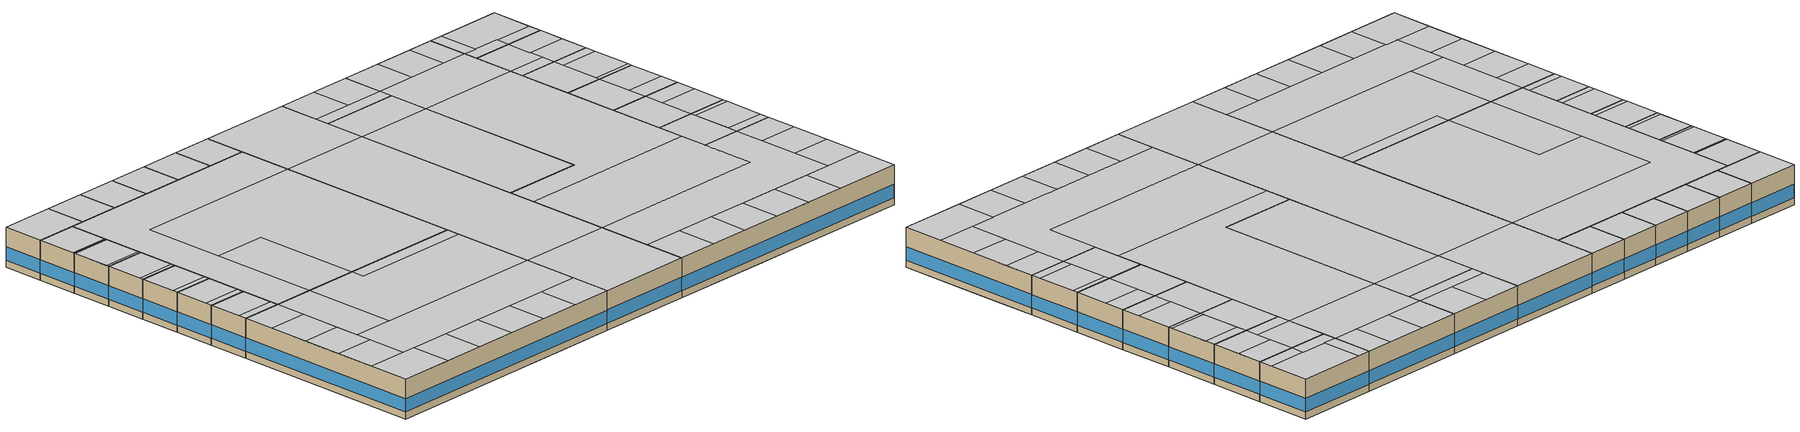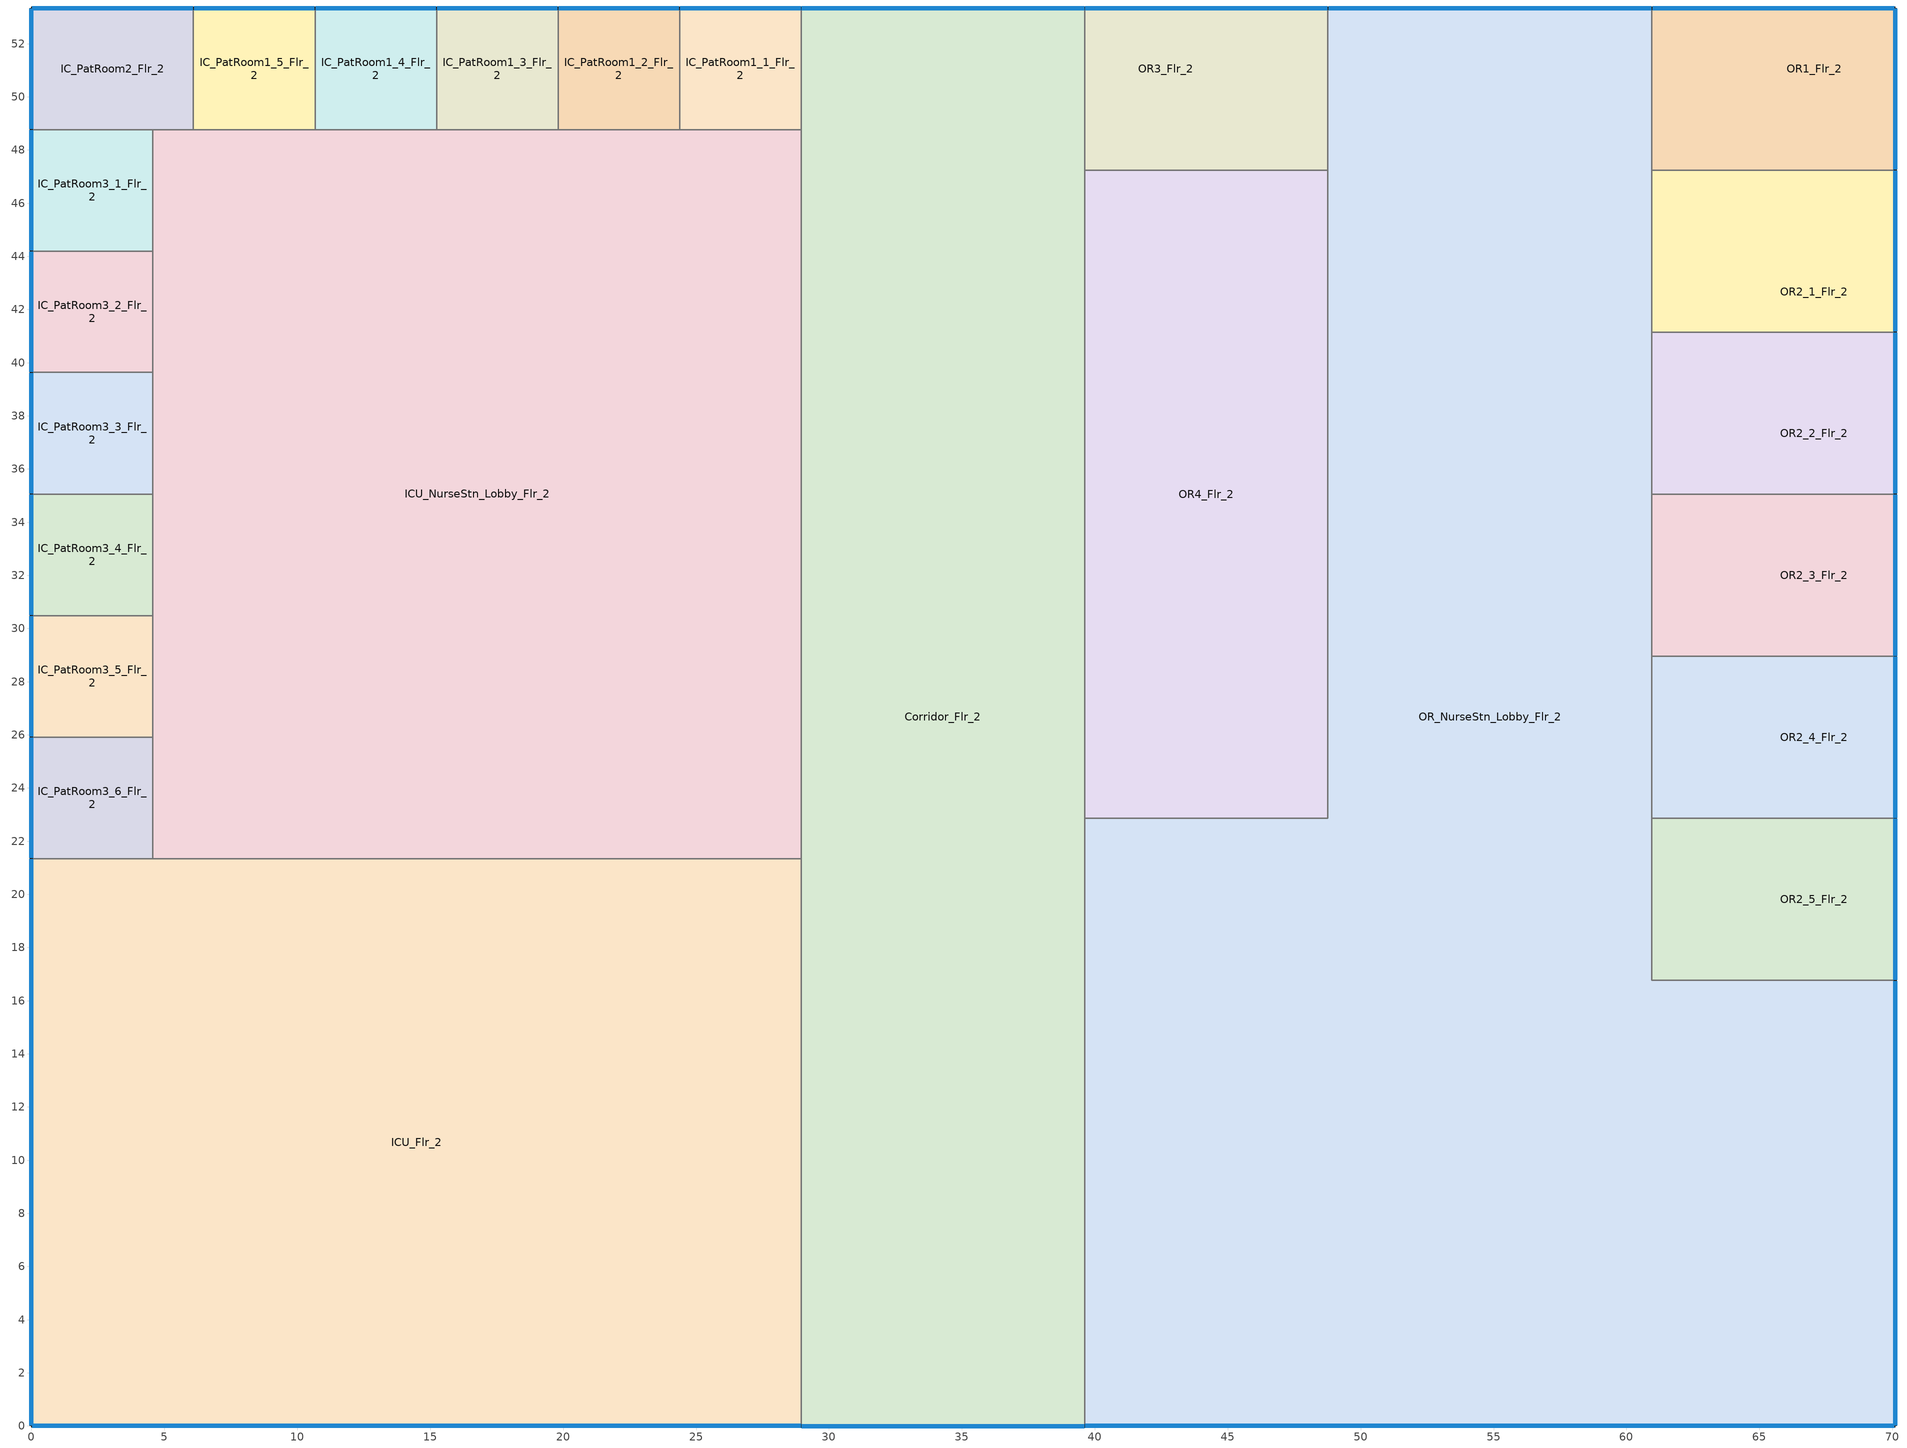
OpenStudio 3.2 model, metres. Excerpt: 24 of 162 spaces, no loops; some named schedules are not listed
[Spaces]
ICU_Flr_2
 floor to Office1_1_Flr_1: 9.14,4.57 9.14,0 6.1,0 6.1,4.57 z4.27
 floor to Lobby_Records_Flr_1: 28.96,21.34 28.96,0 21.34,0 21.34,4.57 6.1,4.57 6.1,0 0,0 0,21.34 z4.27
 floor to Office_1_2_Flr_1: 12.19,4.57 12.19,0 9.14,0 9.14,4.57 z4.27
 floor to Office_1_4_Flr_1: 18.29,4.57 18.29,0 15.24,0 15.24,4.57 z4.27
 floor to Office_1_5_Flr_1: 21.34,4.57 21.34,0 18.29,0 18.29,4.57 z4.27
 floor to Offiice_1_3_Flr_1: 15.24,4.57 15.24,0 12.19,0 12.19,4.57 z4.27
 wall outside: 0,21.34 0,0 28.96,0 z4.27:8.53
 wall to IC_PatRoom3_6_Flr_2: 4.57,21.34 0,21.34 z4.27:8.53
 wall to ICU_NurseStn_Lobby_Flr_2: 28.96,21.34 4.57,21.34 z4.27:8.53
 wall to Corridor_Flr_2: 28.96,0 28.96,21.34 z4.27:8.53
 window (BTAP-Ext-FixedWindow:U=0.220 SHGC=0.600): 0.03,0 28.93,0 / 0,21.32 0,0.03 z5.03:6.45
 ceiling to PatRoom6_Flr_3: 6.1,0 6.1,4.57 0,4.57 0,0 z8.53
 ceiling to Lab_Flr_3: 28.96,10.67 28.96,19.81 15.24,19.81 15.24,21.34 9.14,21.34 9.14,10.67 z8.53
 ceiling to NurseStn_Lobby_Flr_3: 28.96,19.81 28.96,21.34 15.24,21.34 15.24,19.81 z8.53
 ceiling to Corridor_SE_Flr_3: 28.96,4.57 28.96,10.67 4.57,10.67 4.57,4.57 z8.53
 ceiling to PatRoom1_10_Flr_3: 28.96,0 28.96,4.57 24.38,4.57 24.38,0 z8.53
 ceiling to Corridor_NW_Flr_3: 9.14,10.67 9.14,21.34 4.57,21.34 4.57,10.67 z8.53
 ceiling to PatRoom7_1_Flr_3: 4.57,4.57 4.57,8.99 0,8.99 0,4.57 z8.53
 ceiling to PatRoom7_2_Flr_3: 4.57,8.99 4.57,13.41 0,13.41 0,8.99 z8.53
 ceiling to PatRoom7_3_Flr_3: 4.57,13.41 4.57,17.83 0,17.83 0,13.41 z8.53
 ceiling to PatRoom7_4_Flr_3: 4.57,17.83 4.57,21.34 0,21.34 0,17.83 z8.53
 ceiling to PatRoom1_7_Flr_3: 15.24,0 15.24,4.57 10.67,4.57 10.67,0 z8.53
 ceiling to PatRoom1_6_Flr_3: 10.67,0 10.67,4.57 6.1,4.57 6.1,0 z8.53
 ceiling to PatRoom1_8_Flr_3: 19.81,0 19.81,4.57 15.24,4.57 15.24,0 z8.53
 ceiling to PatRoom1_9_Flr_3: 24.38,0 24.38,4.57 19.81,4.57 19.81,0 z8.53
Corridor_Flr_2
 floor to Corridor_Flr_1: 39.62,53.34 39.62,0 28.96,0 28.96,53.34 z4.27
 wall outside: 39.62,53.34 28.96,53.34 / 28.96,0 39.62,0 z4.27:8.53
 wall to IC_PatRoom1_1_Flr_2: 28.96,53.34 28.96,48.77 z4.27:8.53
 wall to OR3_Flr_2: 39.62,47.24 39.62,53.34 z4.27:8.53
 wall to OR4_Flr_2: 39.62,22.86 39.62,47.24 z4.27:8.53
 wall to OR_NurseStn_Lobby_Flr_2: 39.62,0 39.62,22.86 z4.27:8.53
 wall to ICU_NurseStn_Lobby_Flr_2: 28.96,48.77 28.96,21.34 z4.27:8.53
 window (BTAP-Ext-FixedWindow:U=0.220 SHGC=0.600): 39.6,53.34 28.98,53.34 / 28.98,0 39.6,0 z5.03:6.46
 ceiling to NurseStn_Lobby_Flr_3: 39.62,10.67 39.62,42.67 28.96,42.67 28.96,10.67 z8.53
 ceiling to Corridor_SE_Flr_3: 39.62,0 39.62,10.67 28.96,10.67 28.96,0 z8.53
 ceiling to Corridor_NW_Flr_3: 39.62,42.67 39.62,53.34 28.96,53.34 28.96,42.67 z8.53
OR_NurseStn_Lobby_Flr_2
 floor to ER_Exam1_1_Flr_1: 45.72,4.57 45.72,0 39.62,0 39.62,4.57 z4.27
 floor to ER_Trauma1_Flr_1: 70.1,4.57 70.1,0 64.01,0 64.01,4.57 z4.27
 floor to ER_NurseStn_Lobby_Flr_1: 70.1,16.76 70.1,13.72 64.01,13.72 64.01,16.76 z4.27; 48.77,22.86 48.77,4.57 39.62,4.57 39.62,22.86 z4.27; 64.01,16.76 64.01,4.57 60.96,4.57 60.96,16.76 z4.27; 60.96,48.77 60.96,4.57 48.77,4.57 48.77,48.77 z4.27
 floor to ER_Triage_3_Flr_1: 57.91,53.34 57.91,48.77 51.82,48.77 51.82,53.34 z4.27
 floor to ER_Exam1_2_Flr_1: 51.82,4.57 51.82,0 45.72,0 45.72,4.57 z4.27
 floor to ER_Exam3_1_Flr_1: 70.1,9.14 70.1,4.57 64.01,4.57 64.01,9.14 z4.27
 floor to ER_Exam3_2_Flr_1: 70.1,13.72 70.1,9.14 64.01,9.14 64.01,13.72 z4.27
 floor to ER_Exam1_3_Flr_1: 57.91,4.57 57.91,0 51.82,0 51.82,4.57 z4.27
 floor to ER_Exam1_4_Flr_1: 64.01,4.57 64.01,0 57.91,0 57.91,4.57 z4.27
 floor to ER_Triage_2_Flr_1: 51.82,53.34 51.82,48.77 48.77,48.77 48.77,53.34 z4.27
 floor to ER_Triage_4_Flr_1: 60.96,53.34 60.96,48.77 57.91,48.77 57.91,53.34 z4.27
 wall outside: 39.62,0 70.1,0 70.1,16.76 / 60.96,53.34 48.77,53.34 z4.27:8.53
 wall to OR4_Flr_2: 48.77,47.24 48.77,22.86 39.62,22.86 z4.27:8.53
 wall to OR3_Flr_2: 48.77,53.34 48.77,47.24 z4.27:8.53
 wall to OR1_Flr_2: 60.96,47.24 60.96,53.34 z4.27:8.53
 wall to OR2_1_Flr_2: 60.96,41.15 60.96,47.24 z4.27:8.53
 wall to OR2_2_Flr_2: 60.96,35.05 60.96,41.15 z4.27:8.53
 wall to OR2_5_Flr_2: 70.1,16.76 60.96,16.76 60.96,22.86 z4.27:8.53
 wall to OR2_3_Flr_2: 60.96,28.96 60.96,35.05 z4.27:8.53
 wall to OR2_4_Flr_2: 60.96,22.86 60.96,28.96 z4.27:8.53
 window (BTAP-Ext-FixedWindow:U=0.220 SHGC=0.600): 70.1,0.03 70.1,16.74 / 39.65,0 70.08,0 z5.03:6.45; 60.93,53.34 48.79,53.34 z5.03:6.46
 ceiling to PatRoom2_Flr_3: 70.1,0 70.1,4.57 62.48,4.57 62.48,0 z8.53
 ceiling to PhysTherapy_Flr_3: 60.96,19.81 60.96,42.67 48.77,42.67 48.77,22.86 39.62,22.86 39.62,19.81 z8.53
 ceiling to Corridor_NW_Flr_3: 60.96,42.67 60.96,48.77 48.77,48.77 48.77,42.67 z8.53
 ceiling to PatRoom1_1_Flr_3: 44.2,0 44.2,4.57 39.62,4.57 39.62,0 z8.53
 ceiling to Corridor_SE_Flr_3: 65.53,4.57 65.53,16.76 60.96,16.76 60.96,10.67 39.62,10.67 39.62,4.57 z8.53
 ceiling to PatRoom1_5_Flr_3: 62.48,0 62.48,4.57 57.91,4.57 57.91,0 z8.53
 ceiling to NurseStn_Lobby_Flr_3: 60.96,10.67 60.96,19.81 39.62,19.81 39.62,10.67 z8.53
 ceiling to PatRoom3_1_Flr_3: 70.1,4.57 70.1,8.99 65.53,8.99 65.53,4.57 z8.53
 ceiling to PatRoom5_3_Flr_3: 53.34,48.77 53.34,53.34 48.77,53.34 48.77,48.77 z8.53
 ceiling to PatRoom3_3_Flr_3: 70.1,13.41 70.1,16.76 65.53,16.76 65.53,13.41 z8.53
 ceiling to PatRoom1_3_Flr_3: 53.34,0 53.34,4.57 48.77,4.57 48.77,0 z8.53
 ceiling to PatRoom1_4_Flr_3: 57.91,0 57.91,4.57 53.34,4.57 53.34,0 z8.53
 ceiling to PatRoom1_2_Flr_3: 48.77,0 48.77,4.57 44.2,4.57 44.2,0 z8.53
 ceiling to PatRoom3_2_Flr_3: 70.1,8.99 70.1,13.41 65.53,13.41 65.53,8.99 z8.53
 ceiling to PatRoom5_4_Flr_3: 57.91,48.77 57.91,53.34 53.34,53.34 53.34,48.77 z8.53
 ceiling to PatRoom5_5_Flr_3: 60.96,48.77 60.96,53.34 57.91,53.34 57.91,48.77 z8.53
ICU_NurseStn_Lobby_Flr_2
 floor to Lobby_Records_Flr_1: 28.96,48.77 28.96,21.34 4.57,21.34 4.57,48.77 z4.27
 wall to IC_PatRoom3_6_Flr_2: 4.57,25.91 4.57,21.34 z4.27:8.53
 wall to IC_PatRoom3_1_Flr_2: 4.57,48.77 4.57,44.2 z4.27:8.53
 wall to IC_PatRoom2_Flr_2: 6.1,48.77 4.57,48.77 z4.27:8.53
 wall to IC_PatRoom1_5_Flr_2: 10.67,48.77 6.1,48.77 z4.27:8.53
 wall to IC_PatRoom1_1_Flr_2: 28.96,48.77 24.38,48.77 z4.27:8.53
 wall to IC_PatRoom1_4_Flr_2: 15.24,48.77 10.67,48.77 z4.27:8.53
 wall to IC_PatRoom1_2_Flr_2: 24.38,48.77 19.81,48.77 z4.27:8.53
 wall to IC_PatRoom1_3_Flr_2: 19.81,48.77 15.24,48.77 z4.27:8.53
 wall to IC_PatRoom3_3_Flr_2: 4.57,39.63 4.57,35.06 z4.27:8.53
 wall to IC_PatRoom3_4_Flr_2: 4.57,35.06 4.57,30.49 z4.27:8.53
 wall to IC_PatRoom3_5_Flr_2: 4.57,30.49 4.57,25.91 z4.27:8.53
 wall to IC_PatRoom3_2_Flr_2: 4.57,44.2 4.57,39.63 z4.27:8.53
 ceiling to NurseStn_Lobby_Flr_3: 28.96,21.34 28.96,42.67 9.14,42.67 9.14,33.53 15.24,33.53 15.24,21.34 z8.53
 ceiling to Lab_Flr_3: 15.24,21.34 15.24,33.53 9.14,33.53 9.14,21.34 z8.53
 ceiling to Corridor_NW_Flr_3: 9.14,21.34 9.14,42.67 28.96,42.67 28.96,48.77 4.57,48.77 4.57,21.34 z8.53
OR4_Flr_2
 floor to ER_NurseStn_Lobby_Flr_1: 48.77,47.24 48.77,22.86 39.62,22.86 39.62,47.24 z4.27
 wall to OR3_Flr_2: 48.77,47.24 39.62,47.24 z4.27:8.53
 ceiling to Corridor_NW_Flr_3: 48.77,42.67 48.77,47.24 39.62,47.24 39.62,42.67 z8.53
 ceiling to PhysTherapy_Flr_3: 48.77,22.86 48.77,42.67 39.62,42.67 39.62,22.86 z8.53
OR2_1_Flr_2
 floor to ER_NurseStn_Lobby_Flr_1: 64.01,47.24 64.01,41.15 60.96,41.15 60.96,47.24 z4.27
 floor to ER_Exam3_4_Flr_1: 70.1,47.24 70.1,44.2 64.01,44.2 64.01,47.24 z4.27
 floor to ER_Exam3_3_Flr_1: 70.1,44.2 70.1,41.15 64.01,41.15 64.01,44.2 z4.27
 wall outside: 70.1,41.15 70.1,47.24 z4.27:8.53
 wall to OR1_Flr_2: 70.1,47.24 60.96,47.24 z4.27:8.53
 wall to OR2_2_Flr_2: 60.96,41.15 70.1,41.15 z4.27:8.53
 window (BTAP-Ext-FixedWindow:U=0.220 SHGC=0.600): 70.1,41.17 70.1,47.22 z5.03:6.46
 ceiling to PatRoom3_10_Flr_3: 70.1,44.35 70.1,47.24 65.53,47.24 65.53,44.35 z8.53
 ceiling to Corridor_SE_Flr_3: 65.53,41.15 65.53,42.67 60.96,42.67 60.96,41.15 z8.53
 ceiling to Corridor_NW_Flr_3: 65.53,42.67 65.53,47.24 60.96,47.24 60.96,42.67 z8.53
 ceiling to PatRoom3_9_Flr_3: 70.1,41.15 70.1,44.35 65.53,44.35 65.53,41.15 z8.53
IC_PatRoom3_1_Flr_2
 floor to Lobby_Records_Flr_1: 4.57,48.77 4.57,44.2 0,44.2 0,48.77 z4.27
 wall outside: 0,48.77 0,44.2 z4.27:8.53
 wall to IC_PatRoom2_Flr_2: 4.57,48.77 0,48.77 z4.27:8.53
 wall to IC_PatRoom3_2_Flr_2: 0,44.2 4.57,44.2 z4.27:8.53
 window (BTAP-Ext-FixedWindow:U=0.220 SHGC=0.600): 0,48.74 0,44.22 z5.03:6.47
 ceiling to PatRoom7_9_Flr_3: 4.57,44.2 4.57,44.35 0,44.35 0,44.2 z8.53
 ceiling to PatRoom7_10_Flr_3: 4.57,44.35 4.57,48.77 0,48.77 0,44.35 z8.53
OR3_Flr_2
 floor to ER_Triage_2_Flr_1: 48.77,53.34 48.77,48.77 45.72,48.77 45.72,53.34 z4.27
 floor to ER_Triage_1_Flr_1: 45.72,53.34 45.72,48.77 39.62,48.77 39.62,53.34 z4.27
 floor to ER_NurseStn_Lobby_Flr_1: 48.77,48.77 48.77,47.24 39.62,47.24 39.62,48.77 z4.27
 wall outside: 48.77,53.34 39.62,53.34 z4.27:8.53
 window (BTAP-Ext-FixedWindow:U=0.220 SHGC=0.600): 48.74,53.34 39.65,53.34 z5.03:6.46
 ceiling to Corridor_NW_Flr_3: 48.77,47.24 48.77,48.77 39.62,48.77 39.62,47.24 z8.53
 ceiling to PatRoom5_1_Flr_3: 44.2,48.77 44.2,53.34 39.62,53.34 39.62,48.77 z8.53
 ceiling to PatRoom5_2_Flr_3: 48.77,48.77 48.77,53.34 44.2,53.34 44.2,48.77 z8.53
OR1_Flr_2
 floor to ER_Trauma2_Flr_1: 70.1,53.34 70.1,48.77 64.01,48.77 64.01,53.34 z4.27
 floor to ER_Exam3_4_Flr_1: 70.1,48.77 70.1,47.24 64.01,47.24 64.01,48.77 z4.27
 floor to ER_NurseStn_Lobby_Flr_1: 64.01,48.77 64.01,47.24 60.96,47.24 60.96,48.77 z4.27
 floor to ER_Triage_4_Flr_1: 64.01,53.34 64.01,48.77 60.96,48.77 60.96,53.34 z4.27
 wall outside: 70.1,47.24 70.1,53.34 60.96,53.34 z4.27:8.53
 window (BTAP-Ext-FixedWindow:U=0.220 SHGC=0.600): 70.1,47.27 70.1,53.31 / 70.08,53.34 60.99,53.34 z5.03:6.46
 ceiling to PatRoom5_5_Flr_3: 62.48,48.77 62.48,53.34 60.96,53.34 60.96,48.77 z8.53
 ceiling to Corridor_NW_Flr_3: 65.53,47.24 65.53,48.77 60.96,48.77 60.96,47.24 z8.53
 ceiling to PatRoom4_Flr_3: 70.1,48.77 70.1,53.34 62.48,53.34 62.48,48.77 z8.53
 ceiling to PatRoom3_10_Flr_3: 70.1,47.24 70.1,48.77 65.53,48.77 65.53,47.24 z8.53
IC_PatRoom2_Flr_2
 floor to Lobby_Records_Flr_1: 6.1,53.34 6.1,48.77 0,48.77 0,53.34 z4.27
 wall outside: 6.1,53.34 0,53.34 0,48.77 z4.27:8.53
 wall to IC_PatRoom1_5_Flr_2: 6.1,48.77 6.1,53.34 z4.27:8.53
 window (BTAP-Ext-FixedWindow:U=0.220 SHGC=0.600): 6.07,53.34 0.03,53.34 z5.03:6.46; 0,53.31 0,48.79 z5.03:6.47
 ceiling to PatRoom8_Flr_3: 6.1,48.77 6.1,53.34 0,53.34 0,48.77 z8.53
IC_PatRoom1_1_Flr_2
 floor to Lobby_Records_Flr_1: 28.96,53.34 28.96,48.77 24.38,48.77 24.38,53.34 z4.27
 wall outside: 28.96,53.34 24.38,53.34 z4.27:8.53
 wall to IC_PatRoom1_2_Flr_2: 24.38,53.34 24.38,48.77 z4.27:8.53
 window (BTAP-Ext-FixedWindow:U=0.220 SHGC=0.600): 28.93,53.34 24.41,53.34 z5.03:6.47
 ceiling to PatRoom5_10_Flr_3: 28.96,48.77 28.96,53.34 24.38,53.34 24.38,48.77 z8.53
OR2_5_Flr_2
 floor to ER_NurseStn_Lobby_Flr_1: 64.01,22.86 64.01,16.76 60.96,16.76 60.96,22.86 z4.27; 70.1,22.86 70.1,16.76 64.01,16.76 64.01,22.86 z4.27
 wall outside: 70.1,16.76 70.1,22.86 z4.27:8.53
 wall to OR2_4_Flr_2: 70.1,22.86 60.96,22.86 z4.27:8.53
 window (BTAP-Ext-FixedWindow:U=0.220 SHGC=0.600): 70.1,16.79 70.1,22.83 z5.03:6.46
 ceiling to PatRoom3_5_Flr_3: 70.1,22.25 70.1,22.86 65.53,22.86 65.53,22.25 z8.53
 ceiling to Corridor_SE_Flr_3: 65.53,16.76 65.53,22.86 60.96,22.86 60.96,16.76 z8.53
 ceiling to PatRoom3_3_Flr_3: 65.53,16.76 70.1,16.76 70.1,17.83 65.53,17.83 z8.53
 ceiling to PatRoom3_4_Flr_3: 70.1,17.83 70.1,22.25 65.53,22.25 65.53,17.83 z8.53
OR2_4_Flr_2
 floor to ER_NurseStn_Lobby_Flr_1: 70.1,28.96 70.1,22.86 64.01,22.86 64.01,28.96 z4.27; 64.01,28.96 64.01,22.86 60.96,22.86 60.96,28.96 z4.27
 wall outside: 70.1,22.86 70.1,28.96 z4.27:8.53
 wall to OR2_3_Flr_2: 70.1,28.96 60.96,28.96 z4.27:8.53
 window (BTAP-Ext-FixedWindow:U=0.220 SHGC=0.600): 70.1,22.89 70.1,28.93 z5.03:6.46
 ceiling to Corridor_SE_Flr_3: 65.53,22.86 65.53,28.96 60.96,28.96 60.96,22.86 z8.53
 ceiling to PatRoom3_6_Flr_3: 70.1,26.67 70.1,28.96 65.53,28.96 65.53,26.67 z8.53
 ceiling to PatRoom3_5_Flr_3: 65.53,22.86 70.1,22.86 70.1,26.67 65.53,26.67 z8.53
OR2_3_Flr_2
 floor to ER_NurseStn_Lobby_Flr_1: 70.1,35.05 70.1,28.96 64.01,28.96 64.01,35.05 z4.27; 60.96,35.05 64.01,35.05 64.01,28.96 60.96,28.96 z4.27
 wall outside: 70.1,28.96 70.1,35.05 z4.27:8.53
 wall to OR2_2_Flr_2: 70.1,35.05 60.96,35.05 z4.27:8.53
 window (BTAP-Ext-FixedWindow:U=0.220 SHGC=0.600): 70.1,28.98 70.1,35.03 z5.03:6.46
 ceiling to PatRoom3_7_Flr_3: 70.1,31.09 70.1,35.05 65.53,35.05 65.53,31.09 z8.53
 ceiling to Corridor_SE_Flr_3: 65.53,28.96 65.53,35.05 60.96,35.05 60.96,28.96 z8.53
 ceiling to PatRoom3_6_Flr_3: 70.1,28.96 70.1,31.09 65.53,31.09 65.53,28.96 z8.53
OR2_2_Flr_2
 floor to ER_NurseStn_Lobby_Flr_1: 70.1,39.62 70.1,35.05 64.01,35.05 64.01,39.62 z4.27; 64.01,41.15 64.01,35.05 60.96,35.05 60.96,41.15 z4.27
 floor to ER_Exam3_3_Flr_1: 70.1,41.15 70.1,39.62 64.01,39.62 64.01,41.15 z4.27
 wall outside: 70.1,35.05 70.1,41.15 z4.27:8.53
 window (BTAP-Ext-FixedWindow:U=0.220 SHGC=0.600): 70.1,35.08 70.1,41.12 z5.03:6.46
 ceiling to Corridor_SE_Flr_3: 65.53,35.05 65.53,41.15 60.96,41.15 60.96,35.05 z8.53
 ceiling to PatRoom3_9_Flr_3: 70.1,39.93 70.1,41.15 65.53,41.15 65.53,39.93 z8.53
 ceiling to PatRoom3_8_Flr_3: 70.1,35.51 70.1,39.93 65.53,39.93 65.53,35.51 z8.53
 ceiling to PatRoom3_7_Flr_3: 65.53,35.05 70.1,35.05 70.1,35.51 65.53,35.51 z8.53
IC_PatRoom1_5_Flr_2
 floor to Lobby_Records_Flr_1: 10.67,53.34 10.67,48.77 6.1,48.77 6.1,53.34 z4.27
 wall outside: 10.67,53.34 6.1,53.34 z4.27:8.53
 wall to IC_PatRoom1_4_Flr_2: 10.67,48.77 10.67,53.34 z4.27:8.53
 window (BTAP-Ext-FixedWindow:U=0.220 SHGC=0.600): 10.64,53.34 6.12,53.34 z5.03:6.47
 ceiling to PatRoom5_6_Flr_3: 10.67,48.77 10.67,53.34 6.1,53.34 6.1,48.77 z8.53
IC_PatRoom1_4_Flr_2
 floor to Lobby_Records_Flr_1: 15.24,53.34 15.24,48.77 10.67,48.77 10.67,53.34 z4.27
 wall outside: 15.24,53.34 10.67,53.34 z4.27:8.53
 wall to IC_PatRoom1_3_Flr_2: 15.24,48.77 15.24,53.34 z4.27:8.53
 window (BTAP-Ext-FixedWindow:U=0.220 SHGC=0.600): 15.21,53.34 10.69,53.34 z5.03:6.47
 ceiling to PatRoom5_7_Flr_3: 15.24,48.77 15.24,53.34 10.67,53.34 10.67,48.77 z8.53
IC_PatRoom1_3_Flr_2
 floor to Lobby_Records_Flr_1: 19.81,53.34 19.81,48.77 15.24,48.77 15.24,53.34 z4.27
 wall outside: 19.81,53.34 15.24,53.34 z4.27:8.53
 wall to IC_PatRoom1_2_Flr_2: 19.81,48.77 19.81,53.34 z4.27:8.53
 window (BTAP-Ext-FixedWindow:U=0.220 SHGC=0.600): 19.79,53.34 15.27,53.34 z5.03:6.47
 ceiling to PatRoom5_8_Flr_3: 19.81,48.77 19.81,53.34 15.24,53.34 15.24,48.77 z8.53
IC_PatRoom1_2_Flr_2
 floor to Lobby_Records_Flr_1: 24.38,53.34 24.38,48.77 19.81,48.77 19.81,53.34 z4.27
 wall outside: 24.38,53.34 19.81,53.34 z4.27:8.53
 window (BTAP-Ext-FixedWindow:U=0.220 SHGC=0.600): 24.36,53.34 19.84,53.34 z5.03:6.47
 ceiling to PatRoom5_9_Flr_3: 24.38,48.77 24.38,53.34 19.81,53.34 19.81,48.77 z8.53
IC_PatRoom3_6_Flr_2
 floor to Lobby_Records_Flr_1: 4.57,25.91 4.57,21.34 0,21.34 0,25.91 z4.27
 wall outside: 0,25.91 0,21.34 z4.27:8.53
 wall to IC_PatRoom3_5_Flr_2: 4.57,25.91 0,25.91 z4.27:8.53
 window (BTAP-Ext-FixedWindow:U=0.220 SHGC=0.600): 0,25.89 0,21.37 z5.03:6.47
 ceiling to PatRoom7_4_Flr_3: 4.57,21.34 4.57,22.25 0,22.25 0,21.34 z8.53
 ceiling to PatRoom7_5_Flr_3: 4.57,22.25 4.57,25.91 0,25.91 0,22.25 z8.53
IC_PatRoom3_5_Flr_2
 floor to Lobby_Records_Flr_1: 4.57,30.49 4.57,25.91 0,25.91 0,30.49 z4.27
 wall outside: 0,30.49 0,25.91 z4.27:8.53
 wall to IC_PatRoom3_4_Flr_2: 4.57,30.49 0,30.49 z4.27:8.53
 window (BTAP-Ext-FixedWindow:U=0.220 SHGC=0.600): 0,30.46 0,25.94 z5.03:6.47
 ceiling to PatRoom7_5_Flr_3: 4.57,25.91 4.57,26.67 0,26.67 0,25.91 z8.53
 ceiling to PatRoom7_6_Flr_3: 4.57,26.67 4.57,30.49 0,30.49 0,26.67 z8.53
IC_PatRoom3_4_Flr_2
 floor to Lobby_Records_Flr_1: 4.57,35.06 4.57,30.49 0,30.49 0,35.06 z4.27
 wall outside: 0,35.06 0,30.49 z4.27:8.53
 wall to IC_PatRoom3_3_Flr_2: 4.57,35.06 0,35.06 z4.27:8.53
 window (BTAP-Ext-FixedWindow:U=0.220 SHGC=0.600): 0,35.03 0,30.51 z5.03:6.47
 ceiling to PatRoom7_6_Flr_3: 4.57,30.49 4.57,31.09 0,31.09 0,30.49 z8.53
 ceiling to PatRoom7_7_Flr_3: 4.57,31.09 4.57,35.06 0,35.06 0,31.09 z8.53
IC_PatRoom3_3_Flr_2
 floor to Lobby_Records_Flr_1: 4.57,39.63 4.57,35.06 0,35.06 0,39.63 z4.27
 wall outside: 0,39.63 0,35.06 z4.27:8.53
 wall to IC_PatRoom3_2_Flr_2: 4.57,39.63 0,39.63 z4.27:8.53
 window (BTAP-Ext-FixedWindow:U=0.220 SHGC=0.600): 0,39.6 0,35.08 z5.03:6.47
 ceiling to PatRoom7_7_Flr_3: 4.57,35.06 4.57,35.51 0,35.51 0,35.06 z8.53
 ceiling to PatRoom7_8_Flr_3: 4.57,35.51 4.57,39.63 0,39.63 0,35.51 z8.53
IC_PatRoom3_2_Flr_2
 floor to Lobby_Records_Flr_1: 4.57,44.2 4.57,39.63 0,39.63 0,44.2 z4.27
 wall outside: 0,44.2 0,39.63 z4.27:8.53
 window (BTAP-Ext-FixedWindow:U=0.220 SHGC=0.600): 0,44.17 0,39.65 z5.03:6.47
 ceiling to PatRoom7_8_Flr_3: 4.57,39.63 4.57,39.93 0,39.93 0,39.63 z8.53
 ceiling to PatRoom7_9_Flr_3: 4.57,39.93 4.57,44.2 0,44.2 0,39.93 z8.53
[Building]
Hospital: Default Construction Set=BTAP-Mass at hdd = 5000.0; Standards Number of Stories=6; Standards Number of Above Ground Stories=5; Standards Template=NECB2015; Standards Building Type=Hospital
[Site]
Calgary Intl AP_AB_CAN: Latitude {deg}=51.114; Longitude {deg}=-114.02; Time Zone {hr}=-7; Elevation {m}=1084.1
[ClimateZones]
Climate Zone Institution Name 1=ASHRAE; Climate Zone Document Name 1=ANSI/ASHRAE Standard 169; Climate Zone Document Year 1=2006; Climate Zone Institution Name 2=CEC; Climate Zone Document Name 2=California Climate Zone Descriptions; Climate Zone Document Year 2=1995
[Site:WaterMainsTemperature]
Calculation Method=Correlation; Annual Average Outdoor Air Temperature {C}=5; Maximum Difference In Monthly Average Outdoor Air Temperatures {deltaC}=23.3
[Site:GroundTemperature:BuildingSurface]
19.527, 19.502, 19.536, 19.598, 20.002, 21.64, 22.225, 22.375, 21.449, 20.121, 19.802, 19.633
[SizingPeriod:DesignDay] Barometric Pressure {Pa}=88961; Sky Clearness=0; Rain Indicator=0; Snow Indicator=0; Day of Month=21; Daylight Saving Time Indicator=0; Humidity Indicating Type=Wetbulb; Dry-Bulb Temperature Range Modifier Type=DefaultMultipliers
Name | Maximum Dry-Bulb Temperature {C} | Daily Dry-Bulb Temperature Range {deltaC} | Humidity Indicating Conditions at Maximum Dry-Bulb | Wind Speed {m/s} | Wind Direction {deg} | Month | Day Type | Solar Model Indicator | ASHRAE Taub | ASHRAE Taud
Calgary Intl AP Ann Clg .4% Condns DB=>MWB | 28.5 | 12.1 | 16.1 | 4.5 | 160 | 7 | SummerDesignDay | ASHRAETau | 0.339 | 2.421
Calgary Intl AP Ann Htg 99.6% Condns DB | -28.5 | 0 | -28.5 | 2.9 | 200 | 1 | WinterDesignDay | ASHRAEClearSky
[Material:NoMass] Roughness=Smooth; Thermal Absorptance=0.9; Solar Absorptance=0.7
Name | Thermal Resistance {m2-K/W} | Visible Absorptance
Typical Carpet Pad; Typical Carpet Pad 1 | 0.21648 | 0.8
Typical Insulation 1 | 5.91238 | 0.7
Typical Insulation 2 | 4.49096 | 0.7
Typical Insulation 3 | 6.17282 | 0.7
Typical Carpet Pad 2 | 1.25503 | 0.8
Typical Carpet Pad 3; Typical Carpet Pad 4 | 3.45515 | 0.8
Typical Insulation 4 | 0.454528 | 0.7
Typical Insulation 5 | 0.454545 | 0.7
[Material]
Name | Roughness | Thickness {m} | Conductivity {W/m-K} | Density {kg/m3} | Specific Heat {J/kg-K} | Thermal Absorptance | Solar Absorptance | Visible Absorptance
G05 25mm wood | MediumSmooth | 0.0254 | 0.15 | 608 | 1630 | 0.9 | 0.5 | 0.5
100mm Normalweight concrete floor 1 | MediumSmooth | 0.1016 | 2.31 | 2322 | 832
G01 13mm gypsum board 1 | Smooth | 0.0127 | 0.16 | 800 | 1090 | 0.9 | 0.7 | 0.5
4 in. Normalweight Concrete Floor 1 | MediumRough | 0.1016 | 2.31 | 2322 | 832 | 0.9 | 0.7 | 0.7
1IN Stucco 1 | Smooth | 0.0253 | 0.6918 | 1858 | 837 | 0.9 | 0.7 | 0.92
8IN CONCRETE HW RefBldg 1 | Rough | 0.2032 | 1.311 | 2240 | 836.8 | 0.9 | 0.7 | 0.7
1/2IN Gypsum 1 | Smooth | 0.0127 | 0.16 | 784.9 | 830 | 0.9 | 0.4 | 0.4
Metal Roof Surface 1; F08 Metal surface 1 | Smooth | 0.0008 | 45.28 | 7824 | 500 | 0.9 | 0.7 | 0.7
6 in. Normalweight Concrete Floor 1; 6 in. Normalweight Concrete Floor 2; 6 in. Normalweight Concrete Floor 3 | MediumRough | 0.1524 | 2.31 | 2322 | 832 | 0.9 | 0.7 | 0.7
[Construction]
BTAP-Int-Partition; BTAP-Int-Door: G05 25mm wood
BTAP-Int-Floor: 100mm Normalweight concrete floor 1, Typical Carpet Pad
BTAP-Int-Wall: G01 13mm gypsum board 1, G01 13mm gypsum board 1
BTAP-Int-Ceiling: Typical Carpet Pad, 100mm Normalweight concrete floor 1
BTAP-Int-Window: SimpleGlazing
BTAP-Ext-Floor-Mass:U-0.162: Typical Insulation 1, 4 in. Normalweight Concrete Floor 1, Typical Carpet Pad 1
BTAP-Ext-Wall-Mass:U-0.21: 1IN Stucco 1, 8IN CONCRETE HW RefBldg 1, Typical Insulation 2, 1/2IN Gypsum 1
BTAP-Ext-Roof-Metal:U-0.162: Metal Roof Surface 1, Typical Insulation 3
BTAP-Grnd-Floor-Mass:U-0.757: 6 in. Normalweight Concrete Floor 1, Typical Carpet Pad 2
BTAP-Grnd-Wall-Mass:U-0.284: 6 in. Normalweight Concrete Floor 2, Typical Carpet Pad 3
BTAP-Grnd-Roof-Mass:U-0.284: 6 in. Normalweight Concrete Floor 3, Typical Carpet Pad 4
BTAP-Ext-FixedWindow:U=0.220 SHGC=0.600; BTAP-Ext-GlassDoors:U=0.220 SHGC=0.600; BTAP-Ext-Skylights:U=0.220 SHGC=0.600; BTAP-Ext-DaylightDomes:U=0.220 SHGC=0.600; BTAP-Ext-DaylightDiffuser:U=0.220 SHGC=0.600: SimpleGlazing:U=0.220 SHGC=0.600
BTAP-Ext-Door:U-2.2: F08 Metal surface 1, Typical Insulation 4
BTAP-Ext-OverHeadDoor:U-2.2: Typical Insulation 5
[DefaultConstructionSet]
BTAP-Mass at hdd = 5000.0: Default Exterior Surface Constructions=BTAP-Mass at hdd = 5000.0; Default Interior Surface Constructions=Default Surface Constructions 2; Default Ground Contact Surface Constructions=BTAP-Mass at hdd = 5000.0 1; Default Exterior SubSurface Constructions=BTAP-Mass at hdd = 5000.0; Default Interior SubSurface Constructions=Default Sub Surface Constructions 2; Interior Partition Construction=BTAP-Int-Partition
[DefaultSurfaceConstructions]
Name | Floor Construction | Wall Construction | Roof Ceiling Construction
Default Surface Constructions 2 | BTAP-Int-Floor | BTAP-Int-Wall | BTAP-Int-Ceiling
BTAP-Mass at hdd = 5000.0 | BTAP-Ext-Floor-Mass:U-0.162 | BTAP-Ext-Wall-Mass:U-0.21 | BTAP-Ext-Roof-Metal:U-0.162
BTAP-Mass at hdd = 5000.0 1 | BTAP-Grnd-Floor-Mass:U-0.757 | BTAP-Grnd-Wall-Mass:U-0.284 | BTAP-Grnd-Roof-Mass:U-0.284
[DefaultSubSurfaceConstructions]
Name | Fixed Window Construction | Operable Window Construction | Door Construction | Glass Door Construction | Overhead Door Construction | Skylight Construction | Tubular Daylight Dome Construction | Tubular Daylight Diffuser Construction
Default Sub Surface Constructions 2 | BTAP-Int-Window | BTAP-Int-Window | BTAP-Int-Door
BTAP-Mass at hdd = 5000.0 | BTAP-Ext-FixedWindow:U=0.220 SHGC=0.600 | BTAP-Ext-FixedWindow:U=0.220 SHGC=0.600 | BTAP-Ext-Door:U-2.2 | BTAP-Ext-GlassDoors:U=0.220 SHGC=0.600 | BTAP-Ext-OverHeadDoor:U-2.2 | BTAP-Ext-Skylights:U=0.220 SHGC=0.600 | BTAP-Ext-DaylightDomes:U=0.220 SHGC=0.600 | BTAP-Ext-DaylightDiffuser:U=0.220 SHGC=0.600
[WindowMaterial:SimpleGlazingSystem] U-Factor {W/m2-K}=2.2; Solar Heat Gain Coefficient=0.6; Visible Transmittance=0.21
SimpleGlazing; SimpleGlazing:U=0.220 SHGC=0.600
[DesignSpecification:OutdoorAir] Outdoor Air Method=Sum
Name | Outdoor Air Flow per Person {m3/s-person} | Outdoor Air Flow per Floor Area {m3/s-m2}
Space Function Health care facility nurses station Ventilation | 0.0914068
Space Function Health care facility operating room Ventilation | 0.0609379
Space Function Health care facility patient room Ventilation | 0.0253908
Space Function Health care facility recovery room Ventilation | 0.0304689
Space Function Corridor/Transition area - hospital-sch-H Ventilation |  | 0.000254
[ShadingControl]
Shading Control 1: Shading Type=InteriorBlind; Multiple Surface Control Type=Sequential
[BuildingStory]
Building Story 3: Nominal Z Coordinate {m}=0; Nominal Floor to Floor Height {m}=4.2672
[Space] Building Story=Building Story 3
Name | Space Type | Thermal Zone
ICU_Flr_2 | Space Function Health care facility recovery room | ALL_ST=Health care facility recovery room_FL=Building Story 3_SCH=H
Corridor_Flr_2 | Space Function Corridor/Transition area - hospital-sch-H | WILD_ST=Corridor/Transition area - hospital-sch-B_FL=Building Story 3_SCH=H
OR_NurseStn_Lobby_Flr_2 | Space Function Health care facility nurses station | ALL_ST=Health care facility nurses station_FL=Building Story 3_SCH=H
ICU_NurseStn_Lobby_Flr_2 | Space Function Health care facility nurses station | ALL_ST=Health care facility nurses station_FL=Building Story 3_SCH=H 1
OR4_Flr_2 | Space Function Health care facility operating room | ALL_ST=Health care facility operating room_FL=Building Story 3_SCH=H 3
OR2_1_Flr_2; OR2_5_Flr_2; OR2_4_Flr_2; OR2_3_Flr_2; OR2_2_Flr_2 | Space Function Health care facility operating room | ALL_ST=Health care facility operating room_FL=Building Story 3_SCH=H 2
IC_PatRoom3_1_Flr_2 | Space Function Health care facility patient room | ALL_ST=Health care facility patient room_FL=Building Story 3_SCH=H 2
OR3_Flr_2 | Space Function Health care facility operating room | ALL_ST=Health care facility operating room_FL=Building Story 3_SCH=H 1
OR1_Flr_2 | Space Function Health care facility operating room | ALL_ST=Health care facility operating room_FL=Building Story 3_SCH=H
IC_PatRoom2_Flr_2 | Space Function Health care facility patient room | ALL_ST=Health care facility patient room_FL=Building Story 3_SCH=H 3
IC_PatRoom1_1_Flr_2 | Space Function Health care facility patient room | ALL_ST=Health care facility patient room_FL=Building Story 3_SCH=H 5
IC_PatRoom1_5_Flr_2 | Space Function Health care facility patient room | ALL_ST=Health care facility patient room_FL=Building Story 3_SCH=H 4
IC_PatRoom1_4_Flr_2; IC_PatRoom1_3_Flr_2; IC_PatRoom1_2_Flr_2 | Space Function Health care facility patient room | ALL_ST=Health care facility patient room_FL=Building Story 3_SCH=H 1
IC_PatRoom3_6_Flr_2 | Space Function Health care facility patient room | ALL_ST=Health care facility patient room_FL=Building Story 3_SCH=H 6
IC_PatRoom3_5_Flr_2; IC_PatRoom3_4_Flr_2; IC_PatRoom3_3_Flr_2; IC_PatRoom3_2_Flr_2 | Space Function Health care facility patient room | ALL_ST=Health care facility patient room_FL=Building Story 3_SCH=H
[SpaceType] Standards Building Type=Space Function
Name | Default Schedule Set | Design Specification Outdoor Air Object | Standards Space Type
Space Function Health care facility nurses station | Space Function Health care facility nurses station Schedule Set | Space Function Health care facility nurses station Ventilation | Health care facility nurses station
Space Function Health care facility patient room | Space Function Health care facility patient room Schedule Set | Space Function Health care facility patient room Ventilation | Health care facility patient room
Space Function Health care facility recovery room | Space Function Health care facility recovery room Schedule Set | Space Function Health care facility recovery room Ventilation | Health care facility recovery room
Space Function Health care facility operating room | Space Function Health care facility operating room Schedule Set | Space Function Health care facility operating room Ventilation | Health care facility operating room
Space Function Corridor/Transition area - hospital-sch-H | Space Function Corridor/Transition area - hospital-sch-H Schedule Set | Space Function Corridor/Transition area - hospital-sch-H Ventilation | Corridor/Transition area - hospital-sch-H
[People:Definition] Number of People Calculation Method=People/Area; Fraction Radiant=0.3
Name | People per Space Floor Area {person/m2}
Space Function Health care facility nurses station People Definition; Space Function Health care facility operating room People Definition; Space Function Health care facility patient room People Definition; Space Function Health care facility recovery room People Definition | 0.0500182
Space Function Corridor/Transition area - hospital-sch-H People Definition | 0.0100036
[People] Work Efficiency Schedule=Work Efficiency Schedule; Clothing Insulation Schedule=Clothing Schedule; Air Velocity Schedule=Air Velocity Schedule; Multiplier=1
Name | People Definition | Space or SpaceType
Space Function Health care facility nurses station People | Space Function Health care facility nurses station People Definition | Space Function Health care facility nurses station
Space Function Health care facility operating room People | Space Function Health care facility operating room People Definition | Space Function Health care facility operating room
Space Function Health care facility patient room People | Space Function Health care facility patient room People Definition | Space Function Health care facility patient room
Space Function Health care facility recovery room People | Space Function Health care facility recovery room People Definition | Space Function Health care facility recovery room
Space Function Corridor/Transition area - hospital-sch-H People | Space Function Corridor/Transition area - hospital-sch-H People Definition | Space Function Corridor/Transition area - hospital-sch-H
[Lights:Definition] Design Level Calculation Method=Watts/Area; Fraction Radiant=0.5; Fraction Visible=0.2
Name | Watts per Space Floor Area {W/m2}
Space Function Health care facility nurses station Lights Definition | 7.60276
Space Function Health care facility operating room Lights Definition | 26.8097
Space Function Health care facility patient room Lights Definition | 6.70243
Space Function Health care facility recovery room Lights Definition | 12.4045
Space Function Corridor/Transition area - hospital-sch-H Lights Definition | 10.7039
[Lights] Fraction Replaceable=1
Name | Lights Definition | Space or SpaceType
Space Function Health care facility nurses station Lights | Space Function Health care facility nurses station Lights Definition | Space Function Health care facility nurses station
Space Function Health care facility operating room Lights | Space Function Health care facility operating room Lights Definition | Space Function Health care facility operating room
Space Function Health care facility patient room Lights | Space Function Health care facility patient room Lights Definition | Space Function Health care facility patient room
Space Function Health care facility recovery room Lights | Space Function Health care facility recovery room Lights Definition | Space Function Health care facility recovery room
Space Function Corridor/Transition area - hospital-sch-H Lights | Space Function Corridor/Transition area - hospital-sch-H Lights Definition | Space Function Corridor/Transition area - hospital-sch-H
[DefaultScheduleSet] Number of People Schedule=NECB-H-Occupancy; People Activity Level Schedule=NECB-Activity; Electric Equipment Schedule=NECB-H-Electric-Equipment; Infiltration Schedule=Always On
Name | Lighting Schedule
Space Function Health care facility nurses station Schedule Set; Space Function Health care facility patient room Schedule Set | NECB-H-Lighting
Space Function Health care facility operating room Schedule Set | NECB-H-Occupancy-NECB-H-Lighting-0.1-0.0-0.67-Light Ruleset
Space Function Health care facility recovery room Schedule Set; Space Function Corridor/Transition area - hospital-sch-H Schedule Set | NECB-H-Occupancy-NECB-H-Lighting-0.0-0.0-0.67-Light Ruleset
[ThermostatSetpoint:DualSetpoint] Heating Setpoint Temperature Schedule=NECB-H-Thermostat Setpoint-Heating; Cooling Setpoint Temperature Schedule=NECB-H-Thermostat Setpoint-Cooling
Space Function Health care facility patient room Thermostat 214; Space Function Health care facility patient room Thermostat 216; Space Function Health care facility operating room Thermostat 17; Space Function Health care facility patient room Thermostat 219; Space Function Health care facility patient room Thermostat 222; Space Function Health care facility operating room Thermostat 18; Space Function Health care facility recovery room Thermostat 3; Space Function Health care facility nurses station Thermostat 14; Space Function Health care facility patient room Thermostat 224; Space Function Health care facility operating room Thermostat 19; Space Function Health care facility nurses station Thermostat 15; Space Function Health care facility operating room Thermostat 20; Space Function Health care facility patient room Thermostat 227; Space Function Health care facility patient room Thermostat 231; Space Function Corridor/Transition area - hospital-sch-H Thermostat 7
[ElectricEquipment:Definition] Design Level Calculation Method=Watts/Area; Fraction Radiant=0.5
Name | Watts per Space Floor Area {W/m2}
Space Function Health care facility nurses station Elec Equip Definition | 2.50091
Space Function Health care facility operating room Elec Equip Definition; Space Function Health care facility patient room Elec Equip Definition; Space Function Health care facility recovery room Elec Equip Definition | 10.0036
[ElectricEquipment]
Name | Electric Equipment Definition | Space or SpaceType
Space Function Health care facility nurses station Elec Equip | Space Function Health care facility nurses station Elec Equip Definition | Space Function Health care facility nurses station
Space Function Health care facility operating room Elec Equip | Space Function Health care facility operating room Elec Equip Definition | Space Function Health care facility operating room
Space Function Health care facility patient room Elec Equip | Space Function Health care facility patient room Elec Equip Definition | Space Function Health care facility patient room
Space Function Health care facility recovery room Elec Equip | Space Function Health care facility recovery room Elec Equip Definition | Space Function Health care facility recovery room
[SpaceInfiltration:DesignFlowRate] Design Flow Rate Calculation Method=Flow/ExteriorArea
Name | Space or SpaceType | Schedule | Flow per Exterior Surface Area {m3/s-m2} | Constant Term Coefficient | Temperature Term Coefficient | Velocity Term Coefficient | Velocity Squared Term Coefficient
Corridor_Flr_2 Infiltration | Corridor_Flr_2 | Always On Discrete | 0.00025 | 0 | 0 | 0.224 | 0
ICU_Flr_2 Infiltration | ICU_Flr_2 | Always On Discrete | 0.00025 | 0 | 0 | 0.224 | 0
IC_PatRoom1_1_Flr_2 Infiltration | IC_PatRoom1_1_Flr_2 | Always On Discrete | 0.00025 | 0 | 0 | 0.224 | 0
IC_PatRoom1_2_Flr_2 Infiltration | IC_PatRoom1_2_Flr_2 | Always On Discrete | 0.00025 | 0 | 0 | 0.224 | 0
IC_PatRoom1_3_Flr_2 Infiltration | IC_PatRoom1_3_Flr_2 | Always On Discrete | 0.00025 | 0 | 0 | 0.224 | 0
IC_PatRoom1_4_Flr_2 Infiltration | IC_PatRoom1_4_Flr_2 | Always On Discrete | 0.00025 | 0 | 0 | 0.224 | 0
IC_PatRoom1_5_Flr_2 Infiltration | IC_PatRoom1_5_Flr_2 | Always On Discrete | 0.00025 | 0 | 0 | 0.224 | 0
IC_PatRoom2_Flr_2 Infiltration | IC_PatRoom2_Flr_2 | Always On Discrete | 0.00025 | 0 | 0 | 0.224 | 0
IC_PatRoom3_1_Flr_2 Infiltration | IC_PatRoom3_1_Flr_2 | Always On Discrete | 0.00025 | 0 | 0 | 0.224 | 0
IC_PatRoom3_2_Flr_2 Infiltration | IC_PatRoom3_2_Flr_2 | Always On Discrete | 0.00025 | 0 | 0 | 0.224 | 0
IC_PatRoom3_3_Flr_2 Infiltration | IC_PatRoom3_3_Flr_2 | Always On Discrete | 0.00025 | 0 | 0 | 0.224 | 0
IC_PatRoom3_4_Flr_2 Infiltration | IC_PatRoom3_4_Flr_2 | Always On Discrete | 0.00025 | 0 | 0 | 0.224 | 0
IC_PatRoom3_5_Flr_2 Infiltration | IC_PatRoom3_5_Flr_2 | Always On Discrete | 0.00025 | 0 | 0 | 0.224 | 0
IC_PatRoom3_6_Flr_2 Infiltration | IC_PatRoom3_6_Flr_2 | Always On Discrete | 0.00025 | 0 | 0 | 0.224 | 0
OR1_Flr_2 Infiltration | OR1_Flr_2 | Always On Discrete | 0.00025 | 0 | 0 | 0.224 | 0
OR2_1_Flr_2 Infiltration | OR2_1_Flr_2 | Always On Discrete | 0.00025 | 0 | 0 | 0.224 | 0
OR2_2_Flr_2 Infiltration | OR2_2_Flr_2 | Always On Discrete | 0.00025 | 0 | 0 | 0.224 | 0
OR2_3_Flr_2 Infiltration | OR2_3_Flr_2 | Always On Discrete | 0.00025 | 0 | 0 | 0.224 | 0
OR2_4_Flr_2 Infiltration | OR2_4_Flr_2 | Always On Discrete | 0.00025 | 0 | 0 | 0.224 | 0
OR2_5_Flr_2 Infiltration | OR2_5_Flr_2 | Always On Discrete | 0.00025 | 0 | 0 | 0.224 | 0
OR3_Flr_2 Infiltration | OR3_Flr_2 | Always On Discrete | 0.00025 | 0 | 0 | 0.224 | 0
OR_NurseStn_Lobby_Flr_2 Infiltration | OR_NurseStn_Lobby_Flr_2 | Always On Discrete | 0.00025 | 0 | 0 | 0.224 | 0
Space Function Corridor/Transition area - hospital-sch-H Infiltration | Space Function Corridor/Transition area - hospital-sch-H |  | 0.000250063
[ThermalZone] Use Ideal Air Loads=No
Name | Thermostat
ALL_ST=Health care facility patient room_FL=Building Story 3_SCH=H | Space Function Health care facility patient room Thermostat 214
ALL_ST=Health care facility patient room_FL=Building Story 3_SCH=H 1 | Space Function Health care facility patient room Thermostat 216
ALL_ST=Health care facility operating room_FL=Building Story 3_SCH=H | Space Function Health care facility operating room Thermostat 17
ALL_ST=Health care facility patient room_FL=Building Story 3_SCH=H 2 | Space Function Health care facility patient room Thermostat 219
ALL_ST=Health care facility patient room_FL=Building Story 3_SCH=H 3 | Space Function Health care facility patient room Thermostat 222
ALL_ST=Health care facility operating room_FL=Building Story 3_SCH=H 1 | Space Function Health care facility operating room Thermostat 18
ALL_ST=Health care facility recovery room_FL=Building Story 3_SCH=H | Space Function Health care facility recovery room Thermostat 3
ALL_ST=Health care facility nurses station_FL=Building Story 3_SCH=H | Space Function Health care facility nurses station Thermostat 14
ALL_ST=Health care facility patient room_FL=Building Story 3_SCH=H 4 | Space Function Health care facility patient room Thermostat 224
ALL_ST=Health care facility operating room_FL=Building Story 3_SCH=H 2 | Space Function Health care facility operating room Thermostat 19
ALL_ST=Health care facility nurses station_FL=Building Story 3_SCH=H 1 | Space Function Health care facility nurses station Thermostat 15
ALL_ST=Health care facility operating room_FL=Building Story 3_SCH=H 3 | Space Function Health care facility operating room Thermostat 20
ALL_ST=Health care facility patient room_FL=Building Story 3_SCH=H 5 | Space Function Health care facility patient room Thermostat 227
ALL_ST=Health care facility patient room_FL=Building Story 3_SCH=H 6 | Space Function Health care facility patient room Thermostat 231
WILD_ST=Corridor/Transition area - hospital-sch-B_FL=Building Story 3_SCH=H | Space Function Corridor/Transition area - hospital-sch-H Thermostat 7
[Foundation:Kiva]
Bldg Kiva Foundation: Wall Height Above Grade {m}=0; Wall Depth Below Slab {m}=0
[Foundation:Kiva:Settings]

[Schedule:Ruleset]
Clothing Schedule: Default Day Schedule=Clothing Schedule Default Winter Clothes
Air Velocity Schedule: Default Day Schedule=Air Velocity Schedule Default
Work Efficiency Schedule: Default Day Schedule=Work Efficiency Schedule Default
NECB-Activity: Default Day Schedule=NECB-Activity Default; Summer Design Day Schedule=NECB-Activity Summer Design Day; Winter Design Day Schedule=NECB-Activity Winter Design Day
Always On: Default Day Schedule=Always On Default
NECB-H-Occupancy: Default Day Schedule=NECB-H-Occupancy Default
NECB-H-Occupancy-NECB-H-Lighting-0.0-0.0-0.67-Light Ruleset: Default Day Schedule=NECB-H-Occupancy-NECB-H-Lighting-0.0-0.0-0.67-Light Default
NECB-H-Electric-Equipment: Default Day Schedule=NECB-H-Electric-Equipment Default
NECB-H-Thermostat Setpoint-Heating: Default Day Schedule=NECB-H-Thermostat Setpoint-Heating Default
NECB-H-Thermostat Setpoint-Cooling: Default Day Schedule=NECB-H-Thermostat Setpoint-Cooling Default
NECB-H-Lighting: Default Day Schedule=NECB-H-Lighting Default
NECB-H-Occupancy-NECB-H-Lighting-0.1-0.0-0.67-Light Ruleset: Default Day Schedule=NECB-H-Occupancy-NECB-H-Lighting-0.1-0.0-0.67-Light Default
[Schedule:Day]
Clothing Schedule Summer Clothes: 24, 0, 0.5
NECB-H-Occupancy Default|Wkdy Day; NECB-H-Occupancy Sat Day; NECB-H-Occupancy Sun|Hol Day; NECB-H-Occupancy-NECB-H-Lighting-0.0-0.0-0.67-Default|Wkdy-Light Day; NECB-H-Occupancy-NECB-H-Lighting-0.0-0.0-0.67-Sat-Light Day; NECB-H-Occupancy-NECB-H-Lighting-0.0-0.0-0.67-Sun|Hol-Light Day; NECB-H-Electric-Equipment Default|Wkdy Day; NECB-H-Electric-Equipment Sat Day; NECB-H-Electric-Equipment Sun|Hol Day; NECB-H-Lighting Default|Wkdy Day; NECB-H-Lighting Sat Day; NECB-H-Lighting Sun|Hol Day; NECB-H-Occupancy-NECB-H-Lighting-0.1-0.0-0.67-Light Default; NECB-H-Occupancy-NECB-H-Lighting-0.1-0.0-0.67-Default|Wkdy-Light Day; NECB-H-Occupancy-NECB-H-Lighting-0.1-0.0-0.67-Sat-Light Day; NECB-H-Occupancy-NECB-H-Lighting-0.1-0.0-0.67-Sun|Hol-Light Day: 24, 0, 0.9
NECB-H-Thermostat Setpoint-Heating Default: 1, 0, 22, 7, 0, 18, 8, 0, 20, 24, 0, 22
NECB-H-Thermostat Setpoint-Cooling Default: 24, 0, 24
[Schedule:Rule] Date Specification Type=DateRange; Start Month=1; Start Day=1; End Month=12; End Day=31
Name | Schedule Ruleset | Rule Order | Day Schedule | Apply Monday | Apply Tuesday | Apply Wednesday | Apply Thursday | Apply Friday | Apply Saturday | Apply Sunday
Schedule Rule 41 | NECB-H-Thermostat Setpoint-Heating | 2 | NECB-H-Thermostat Setpoint-Heating Default|Wkdy Day | Yes | Yes | Yes | Yes | Yes
Schedule Rule 42 | NECB-H-Thermostat Setpoint-Heating | 1 | NECB-H-Thermostat Setpoint-Heating Sat Day |  |  |  |  |  | Yes
Schedule Rule 43 | NECB-H-Thermostat Setpoint-Heating | 0 | NECB-H-Thermostat Setpoint-Heating Sun|Hol Day |  |  |  |  |  |  | Yes
Schedule Rule 50 | NECB-H-Occupancy-NECB-H-Lighting-0.1-0.0-0.67-Light Ruleset | 2 | NECB-H-Occupancy-NECB-H-Lighting-0.1-0.0-0.67-Default|Wkdy-Light Day | Yes | Yes | Yes | Yes | Yes
Schedule Rule 51 | NECB-H-Occupancy-NECB-H-Lighting-0.1-0.0-0.67-Light Ruleset | 1 | NECB-H-Occupancy-NECB-H-Lighting-0.1-0.0-0.67-Sat-Light Day |  |  |  |  |  | Yes
Schedule Rule 52 | NECB-H-Occupancy-NECB-H-Lighting-0.1-0.0-0.67-Light Ruleset | 0 | NECB-H-Occupancy-NECB-H-Lighting-0.1-0.0-0.67-Sun|Hol-Light Day |  |  |  |  |  |  | Yes
[Schedule:Constant]
Always On Discrete: Value=1
